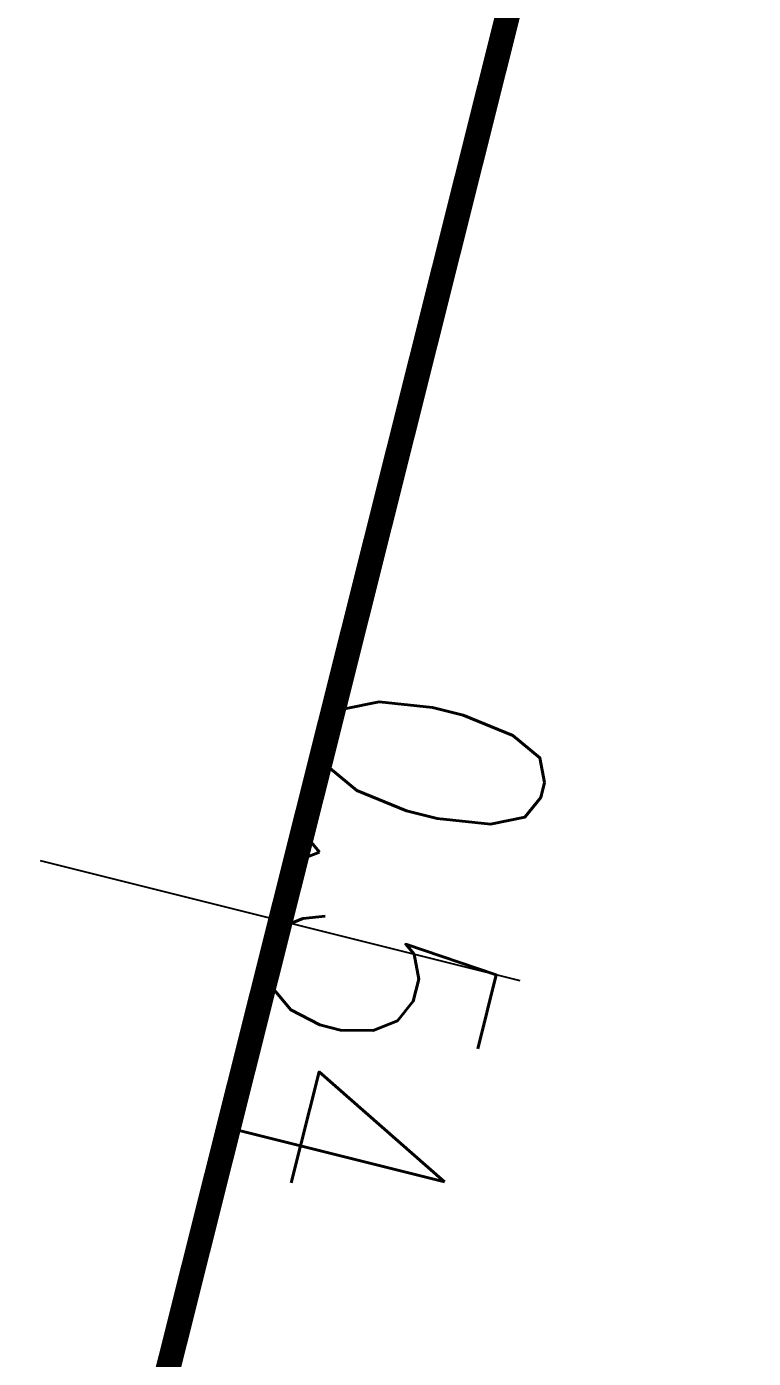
# Model space of a CAD drawing. Header units: metres. Extents: x 583412 to 583840, y 1186334 to 1187497.
# Drawn here: x 583717.54 to 583720.48, y 1187281.84 to 1187287.23 of the extents above; entities that cross this region are included whole.
import ezdxf
from ezdxf.enums import TextEntityAlignment as Align

# ---------------------------------------------------------------- set-up
doc = ezdxf.new("R2010")
doc.units = ezdxf.units.M
doc.header["$MEASUREMENT"] = 0
doc.linetypes.add('DASHDOT2', pattern=[0.5, 0.25, -0.125, 0, -0.125])
for name, color, linetype in [('CaoDoTN', 2, 'Continuous'), ('ENTCOC', 6, 'Continuous'), ('TimtuyenKS', 7, 'Continuous'), ('TimtuyenTK', 7, 'Continuous')]:
    doc.layers.add(name, color=color, linetype=linetype)
doc.styles.add('ChuSo', font='vnsimple.shx')

msp = doc.modelspace()

# ---------------------------------------------------------------- linework, layer by layer
at = {"layer": 'ENTCOC'}
msp.add_line((583719.5401, 1187283.3652), (583717.6002, 1187283.8515), dxfattribs=at)
msp.add_line((583719.5401, 1187283.3652), (583717.6002, 1187283.8515), dxfattribs=at)
at = {"layer": 'TimtuyenKS', "linetype": 'DASHDOT2', "ltscale": 5, "const_width": 0.1}
msp.add_lwpolyline([(583754.7177, 1187427.7962), (583497.925, 1186403.4819)], dxfattribs=at)
at = {"layer": 'TimtuyenTK', "linetype": 'DASHDOT2', "ltscale": 5, "const_width": 0.1}
msp.add_lwpolyline([(583754.7177, 1187427.7962), (583497.925, 1186403.4819)], dxfattribs=at)

# ---------------------------------------------------------------- texts
at = {"layer": 'CaoDoTN', "style": 'ChuSo', "width": 0.8}
msp.add_text('0.54', height=0.9, rotation=255.9262, dxfattribs=at).set_placement((583718.5702, 1187283.6084), align=Align.CENTER)

doc.saveas('drawing.dxf')
